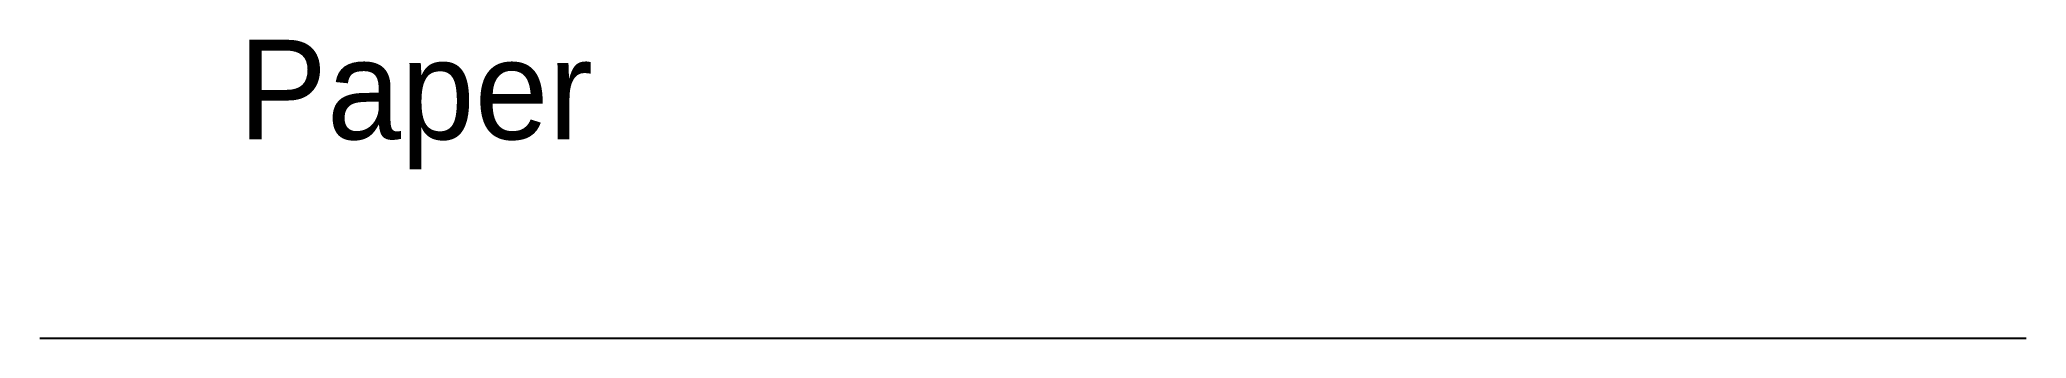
# Paper-space layout 'Layout1' of a CAD drawing. Extents: x 0 to 100, y 0 to 15.
import ezdxf

# ---------------------------------------------------------------- set-up
doc = ezdxf.new("R2010")
doc.units = 0

psp = doc.layouts.get("Layout1")

# ---------------------------------------------------------------- linework, layer by layer
psp.add_line((0, 0), (100, 0))

# ---------------------------------------------------------------- texts
psp.add_text('Paper', height=5).set_placement((10, 10))

doc.saveas('drawing.dxf')
